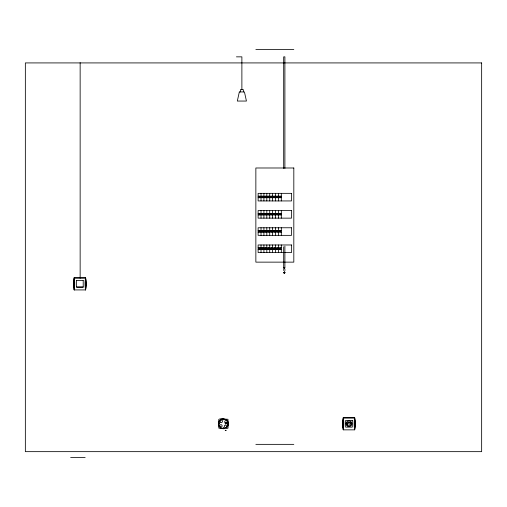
<?xml version="1.0" encoding="UTF-8"?>
<svg xmlns="http://www.w3.org/2000/svg" width="507" height="507" viewBox="0 0 507 507"><rect width="100%" height="100%" fill="white"/><g stroke="black" fill="none" stroke-linecap="round" stroke-linejoin="round"><path stroke-width="0.76" d="M225.178 428.193L222.744 428.478A4.74 4.74 0 0 1 219.03 425.531C217.205 423.846 220.044 423.104 218.726 424.099M218.726 424.334C218.327 421.361 221.16 418.605 224.126 419.099A4.74 4.74 0 0 1 227.839 422.046L228.125 424.479A4.74 4.74 0 0 1 226.261 427.591M283.812 272.696C285.739 270.561 284.814 274.477 283.895 272.988M225.932 424.264L226.217 423.681L225.786 423.32M283.686 246.827L283.686 267.911C283.407 268.957 284.706 266.378 284.719 268.209M284.3 272.544L284.56 272.829L284.395 272.462M284.56 272.829L284.262 272.012M284.668 272.126C282.912 272.76 285.707 273.419 284.427 272.063M284.452 272.5L284.547 272.874M283.686 267.911L284.452 267.55L284.719 268.184M283.838 272.544L284.421 272.107L285.01 272.544M284.687 268.076C284.997 267.17 283.102 267.848 284.167 268.222M219.417 421.355L218.777 422.008C219.144 421.298 218.086 419.397 219.271 419.131C225.26 417.077 231.972 422.261 226.42 427.813M220.925 419.809L221.584 419.131L219.506 420.677L218.479 423.06L218.454 424.365L218.878 428.25L221.654 428.447M225.951 430.538C225.596 429.816 224.481 430.671 225.932 430.633M225.552 430.481L225.938 430.418L225.317 430.456M225.805 423.656L226.179 423.345A0.735 0.735 0 0 0 226.242 422.838L225.818 422.363L225.133 422.673A0.735 0.735 0 0 0 225.07 423.18L225.349 423.592M225.279 428.447C222.795 429.448 219.746 428.136 218.777 425.633M228.106 423.104L227.966 423.117A0.691 0.691 0 0 0 228.125 424.479M218.764 424.473L218.904 424.46A0.691 0.691 0 0 0 218.745 423.098A4.74 4.74 0 0 1 221.686 419.384M255.858 49.547L293.819 49.547M236.427 56.847L241.883 56.847L241.883 89.663M258.12 196.19L281.315 196.19M258.881 196.817L259.337 196.817M261.783 196.817L262.233 196.817M264.679 196.817L265.136 196.817M267.582 196.817L268.032 196.817M270.478 196.817L270.934 196.817M273.381 196.817L273.831 196.817M276.277 196.817L276.733 196.817M279.18 196.817L279.636 196.817M258.881 197.071L259.337 197.071M261.783 197.071L262.233 197.071M264.679 197.071L265.136 197.071M267.582 197.071L268.032 197.071M270.478 197.071L270.934 197.071M273.381 197.071L273.831 197.071M276.277 197.071L276.733 197.071M279.18 197.071L279.636 197.071M258.12 197.705L281.315 197.705M258.12 213.396L281.315 213.396M258.881 214.03L259.337 214.03M261.783 214.03L262.233 214.03M264.679 214.03L265.136 214.03M267.582 214.03L268.032 214.03M270.478 214.03L270.934 214.03M273.381 214.03L273.831 214.03M276.277 214.03L276.733 214.03M279.18 214.03L279.636 214.03M258.881 214.284L259.337 214.284M261.783 214.284L262.233 214.284M264.679 214.284L265.136 214.284M267.582 214.284L268.032 214.284M270.478 214.284L270.934 214.284M273.381 214.284L273.831 214.284M276.277 214.284L276.733 214.284M279.18 214.284L279.636 214.284M258.12 214.917L281.315 214.917M258.12 230.609L281.315 230.609M258.881 231.236L259.337 231.236M261.783 231.236L262.233 231.236M264.679 231.236L265.136 231.236M267.582 231.236L268.032 231.236M270.478 231.236L270.934 231.236M273.381 231.236L273.831 231.236M276.277 231.236L276.733 231.236M279.18 231.236L279.636 231.236M258.881 231.49L259.337 231.49M261.783 231.49L262.233 231.49M264.679 231.49L265.136 231.49M267.582 231.49L268.032 231.49M270.478 231.49L270.934 231.49M273.381 231.49L273.831 231.49M276.277 231.49L276.733 231.49M279.18 231.49L279.636 231.49M258.12 232.124L281.315 232.124M258.12 247.815L281.315 247.815M258.881 248.449L259.337 248.449M261.783 248.449L262.233 248.449M264.679 248.449L265.136 248.449M267.582 248.449L268.032 248.449M270.478 248.449L270.934 248.449M273.381 248.449L273.831 248.449M276.277 248.449L276.733 248.449M279.18 248.449L279.636 248.449M258.881 248.703L259.337 248.703M261.783 248.703L262.233 248.703M264.679 248.703L265.136 248.703M267.582 248.703L268.032 248.703M270.478 248.703L270.934 248.703M273.381 248.703L273.831 248.703M276.277 248.703L276.733 248.703M279.18 248.703L279.636 248.703M258.12 249.336L281.315 249.336M74.193 277.773L85.582 277.773A25.141 17.84 -90 0 1 85.582 289.928L74.193 289.922A34.977 34.977 0 0 1 74.193 277.773A24.957 17.713 -90 0 1 74.193 289.928M74.453 278.077L85.322 278.077M76.544 280.51L83.224 280.51M76.576 287.006L83.199 287.006M354.406 418.015L343.531 418.015L343.41 418.757A34.672 34.672 0 0 0 343.41 428.808L343.531 429.556M225.216 419.131L227.947 419.276L228.093 421.944M226.052 428.447L227.992 428.25L228.093 425.569M255.858 444.354L293.819 444.354M70.644 457.453L85.163 457.453M284.116 273.197L283.838 272.785M224.119 428.459L224.107 428.32A0.691 0.691 0 0 0 222.744 428.478M222.744 419.08L222.763 419.257A0.691 0.691 0 0 0 224.126 419.099M284.953 270.561L284.928 269.331M283.743 270.567L283.711 269.337M284.896 168.457L284.896 56.847L283.686 56.847L283.686 168.457M284.896 246.136L284.896 267.918M281.315 193.344L281.315 200.937M281.315 210.551L281.315 218.143M281.315 227.763L281.315 235.356M281.315 244.97L281.315 252.562M280.105 196.19L280.105 197.705M280.105 213.396L280.105 214.917M280.105 230.609L280.105 232.124M280.105 247.815L280.105 249.336M279.636 196.691L279.636 197.204M279.636 213.903L279.636 214.41M279.636 231.11L279.636 231.623M279.636 248.322L279.636 248.829M278.419 193.344L278.419 200.937M278.419 210.551L278.419 218.143M278.419 227.763L278.419 235.356M278.419 244.97L278.419 252.562M277.202 196.19L277.202 197.705M277.202 213.396L277.202 214.917M277.202 230.609L277.202 232.124M277.202 247.815L277.202 249.336M276.733 196.691L276.733 197.204M276.733 213.903L276.733 214.41M276.733 231.11L276.733 231.623M276.733 248.322L276.733 248.829M275.516 193.344L275.516 200.937M275.516 210.551L275.516 218.143M275.516 227.763L275.516 235.356M275.516 244.97L275.516 252.562M274.306 196.19L274.306 197.705M274.306 213.396L274.306 214.917M274.306 230.609L274.306 232.124M274.306 247.815L274.306 249.336M273.831 196.691L273.831 197.204M273.831 213.903L273.831 214.41M273.831 231.11L273.831 231.623M273.831 248.322L273.831 248.829M272.62 193.344L272.62 200.937M272.62 210.551L272.62 218.143M272.62 227.763L272.62 235.356M272.62 244.97L272.62 252.562M271.403 196.19L271.403 197.705M271.403 213.396L271.403 214.917M271.403 230.609L271.403 232.124M271.403 247.815L271.403 249.336M270.934 196.691L270.934 197.204M270.934 213.903L270.934 214.41M270.934 231.11L270.934 231.623M270.934 248.322L270.934 248.829M269.718 193.344L269.718 200.937M269.718 210.551L269.718 218.143M269.718 227.763L269.718 235.356M269.718 244.97L269.718 252.562M268.507 196.19L268.507 197.705M268.507 213.396L268.507 214.917M268.507 230.609L268.507 232.124M268.507 247.815L268.507 249.336M268.032 196.691L268.032 197.204M268.032 213.903L268.032 214.41M268.032 231.11L268.032 231.623M268.032 248.322L268.032 248.829M266.821 193.344L266.821 200.937M266.821 210.551L266.821 218.143M266.821 227.763L266.821 235.356M266.821 244.97L266.821 252.562M265.605 196.19L265.605 197.705M265.605 213.396L265.605 214.917M265.605 230.609L265.605 232.124M265.605 247.815L265.605 249.336M265.136 196.691L265.136 197.204M265.136 213.903L265.136 214.41M265.136 231.11L265.136 231.623M265.136 248.322L265.136 248.829M263.919 193.344L263.919 200.937M263.919 210.551L263.919 218.143M263.919 227.763L263.919 235.356M263.919 244.97L263.919 252.562M262.708 196.19L262.708 197.705M262.708 213.396L262.708 214.917M262.708 230.609L262.708 232.124M262.708 247.815L262.708 249.336M262.233 196.691L262.233 197.204M262.233 213.903L262.233 214.41M262.233 231.11L262.233 231.623M262.233 248.322L262.233 248.829M261.023 193.344L261.023 200.937M261.023 210.551L261.023 218.143M261.023 227.763L261.023 235.356M261.023 244.97L261.023 252.562M259.806 196.19L259.806 197.705M259.806 213.396L259.806 214.917M259.806 230.609L259.806 232.124M259.806 247.815L259.806 249.336M259.337 196.691L259.337 197.204M259.337 213.903L259.337 214.41M259.337 231.11L259.337 231.623M259.337 248.322L259.337 248.829M243.379 91.938L243.379 89.663L240.381 89.663L240.381 91.938M83.199 280.498L83.224 287.19L76.544 287.19L76.576 280.498M80.144 62.646L80.144 278.147M85.442 278.825A34.672 34.672 0 0 1 85.442 288.876M74.199 287.875A34.672 34.672 0 0 1 74.199 279.826M74.187 289.928A25.141 17.84 90 0 1 74.187 277.773M354.653 419.758A34.672 34.672 0 0 1 354.653 427.807M225.349 422.781A1.217 1.217 0 0 1 225.171 420.797A1.217 1.217 0 0 1 227.098 421.311A1.217 1.217 0 0 1 225.957 422.946M225.811 425.139A1.217 1.217 0 0 1 225.811 427.483M225.495 427.528A1.217 1.217 0 0 1 224.278 426.311A1.217 1.217 0 0 1 225.495 425.094M346.154 423.155L346.085 423.909A2.884 2.884 0 0 0 351.782 424.41L351.852 423.662A2.884 2.884 0 0 0 349.596 420.968L348.106 421.032A2.884 2.884 0 0 0 346.154 423.155M348.759 422.293L349.19 422.407L348.746 422.287M223.118 428.238C223.505 429.53 224.132 427.35 223.118 428.238M227.649 423.7C228.03 424.999 228.67 422.819 227.649 423.7M223.118 419.162C223.498 420.455 224.145 418.275 223.118 419.162M239.329 91.938L237.327 101.051L246.44 101.051L244.431 91.938L239.329 91.938M481.65 62.919L25.35 62.919L25.35 451.655L481.65 451.655L481.65 62.919M293.819 167.988L255.858 167.988L255.858 262.138L293.819 262.138L293.819 167.988M291.525 193.344L258.12 193.344L258.12 200.937L291.525 200.937L291.525 193.344M260.402 196.697L258.881 196.691L258.881 197.204L260.402 197.204L260.402 196.691M263.298 196.697L261.783 196.691L261.783 197.204L263.298 197.204L263.298 196.691M266.2 196.691L264.679 196.691L264.679 197.204L266.2 197.204L266.2 196.691M269.097 196.697L267.582 196.691L267.582 197.204L269.097 197.204L269.097 196.691M271.999 196.697L270.478 196.691L270.478 197.204L271.999 197.204L271.999 196.691M274.895 196.697L273.381 196.697L273.381 197.204L274.895 197.204L274.895 196.691M277.798 196.691L276.277 196.697L276.277 197.204L277.798 197.204L277.798 196.691M280.694 196.697L279.18 196.691L279.18 197.204L280.694 197.204L280.694 196.691M291.525 210.551L258.12 210.551L258.12 218.143L291.525 218.143L291.525 210.551M260.402 213.903L258.881 213.903L258.881 214.41L260.402 214.41L260.402 213.903M263.298 213.903L261.783 213.903L261.783 214.41L263.298 214.41L263.298 213.903M266.2 213.903L264.679 213.903L264.679 214.41L266.2 214.41L266.2 213.903M269.097 213.903L267.582 213.903L267.582 214.41L269.097 214.41L269.097 213.903M271.999 213.903L270.478 213.903L270.478 214.41L271.999 214.41L271.999 213.903M274.895 213.903L273.381 213.903L273.381 214.41L274.895 214.41L274.895 213.903M277.798 213.903L276.277 213.903L276.277 214.41L277.798 214.41L277.798 213.903M280.694 213.903L279.18 213.903L279.18 214.41L280.694 214.41L280.694 213.903M291.525 227.763L258.12 227.763L258.12 235.356L291.525 235.356L291.525 227.763M260.402 231.11L258.881 231.11L258.881 231.623L260.402 231.623L260.402 231.11M263.298 231.11L261.783 231.116L261.783 231.623L263.298 231.623L263.298 231.11M266.2 231.116L264.679 231.11L264.679 231.623L266.2 231.623L266.2 231.11M269.097 231.116L267.582 231.116L267.582 231.623L269.097 231.623L269.097 231.11M271.999 231.11L270.478 231.116L270.478 231.623L271.999 231.623L271.999 231.11M274.895 231.116L273.381 231.11L273.381 231.623L274.895 231.623L274.895 231.11M277.798 231.116L276.277 231.116L276.277 231.623L277.798 231.623L277.798 231.11M280.694 231.116L279.18 231.11L279.18 231.623L280.694 231.623L280.694 231.11M291.525 244.97L258.12 244.97L258.12 252.562L291.525 252.562L291.525 244.97M260.402 248.322L258.881 248.322L258.881 248.829L260.402 248.829L260.402 248.322M263.298 248.322L261.783 248.322L261.783 248.829L263.298 248.829L263.298 248.322M266.2 248.322L264.679 248.322L264.679 248.829L266.2 248.829L266.2 248.322M269.097 248.322L267.582 248.322L267.582 248.829L269.097 248.829L269.097 248.322M271.999 248.322L270.478 248.322L270.478 248.829L271.999 248.829L271.999 248.322M274.895 248.322L273.381 248.322L273.381 248.829L274.895 248.829L274.895 248.322M277.798 248.322L276.277 248.322L276.277 248.829L277.798 248.829L277.798 248.322M280.694 248.322L279.18 248.322L279.18 248.829L280.694 248.829L280.694 248.322M354.666 417.711L343.277 417.711A25.141 17.84 90 0 0 343.271 429.86L354.666 429.86A25.141 17.84 -90 0 0 354.666 417.711A24.957 17.713 90 0 0 354.659 429.86A34.977 34.977 0 0 0 354.666 417.711M352.308 420.442L345.628 420.442L345.628 427.122L352.308 427.122L352.308 420.442M350.527 422.236L347.428 422.236A2.193 2.193 0 0 0 347.428 425.335L350.527 425.335A2.193 2.193 0 0 0 350.527 422.236M348.005 423.187L347.777 424.384L348.005 423.187M350.16 423.307L349.931 424.264L350.16 423.307M85.582 289.922A34.977 34.977 0 0 0 85.582 277.773A24.957 17.713 90 0 0 85.575 289.928M343.277 417.711A34.977 34.977 0 0 0 343.277 429.86A24.957 17.713 90 0 0 343.277 417.711M220.767 422.318A1.217 1.217 0 0 0 222.586 421.266A1.217 1.217 0 0 0 220.767 420.214A1.217 1.217 0 0 0 220.767 422.318M220.051 426.71A1.217 1.217 0 0 0 222.085 426.165A1.217 1.217 0 0 0 220.596 424.676A1.217 1.217 0 0 0 220.051 426.71"/></g></svg>
